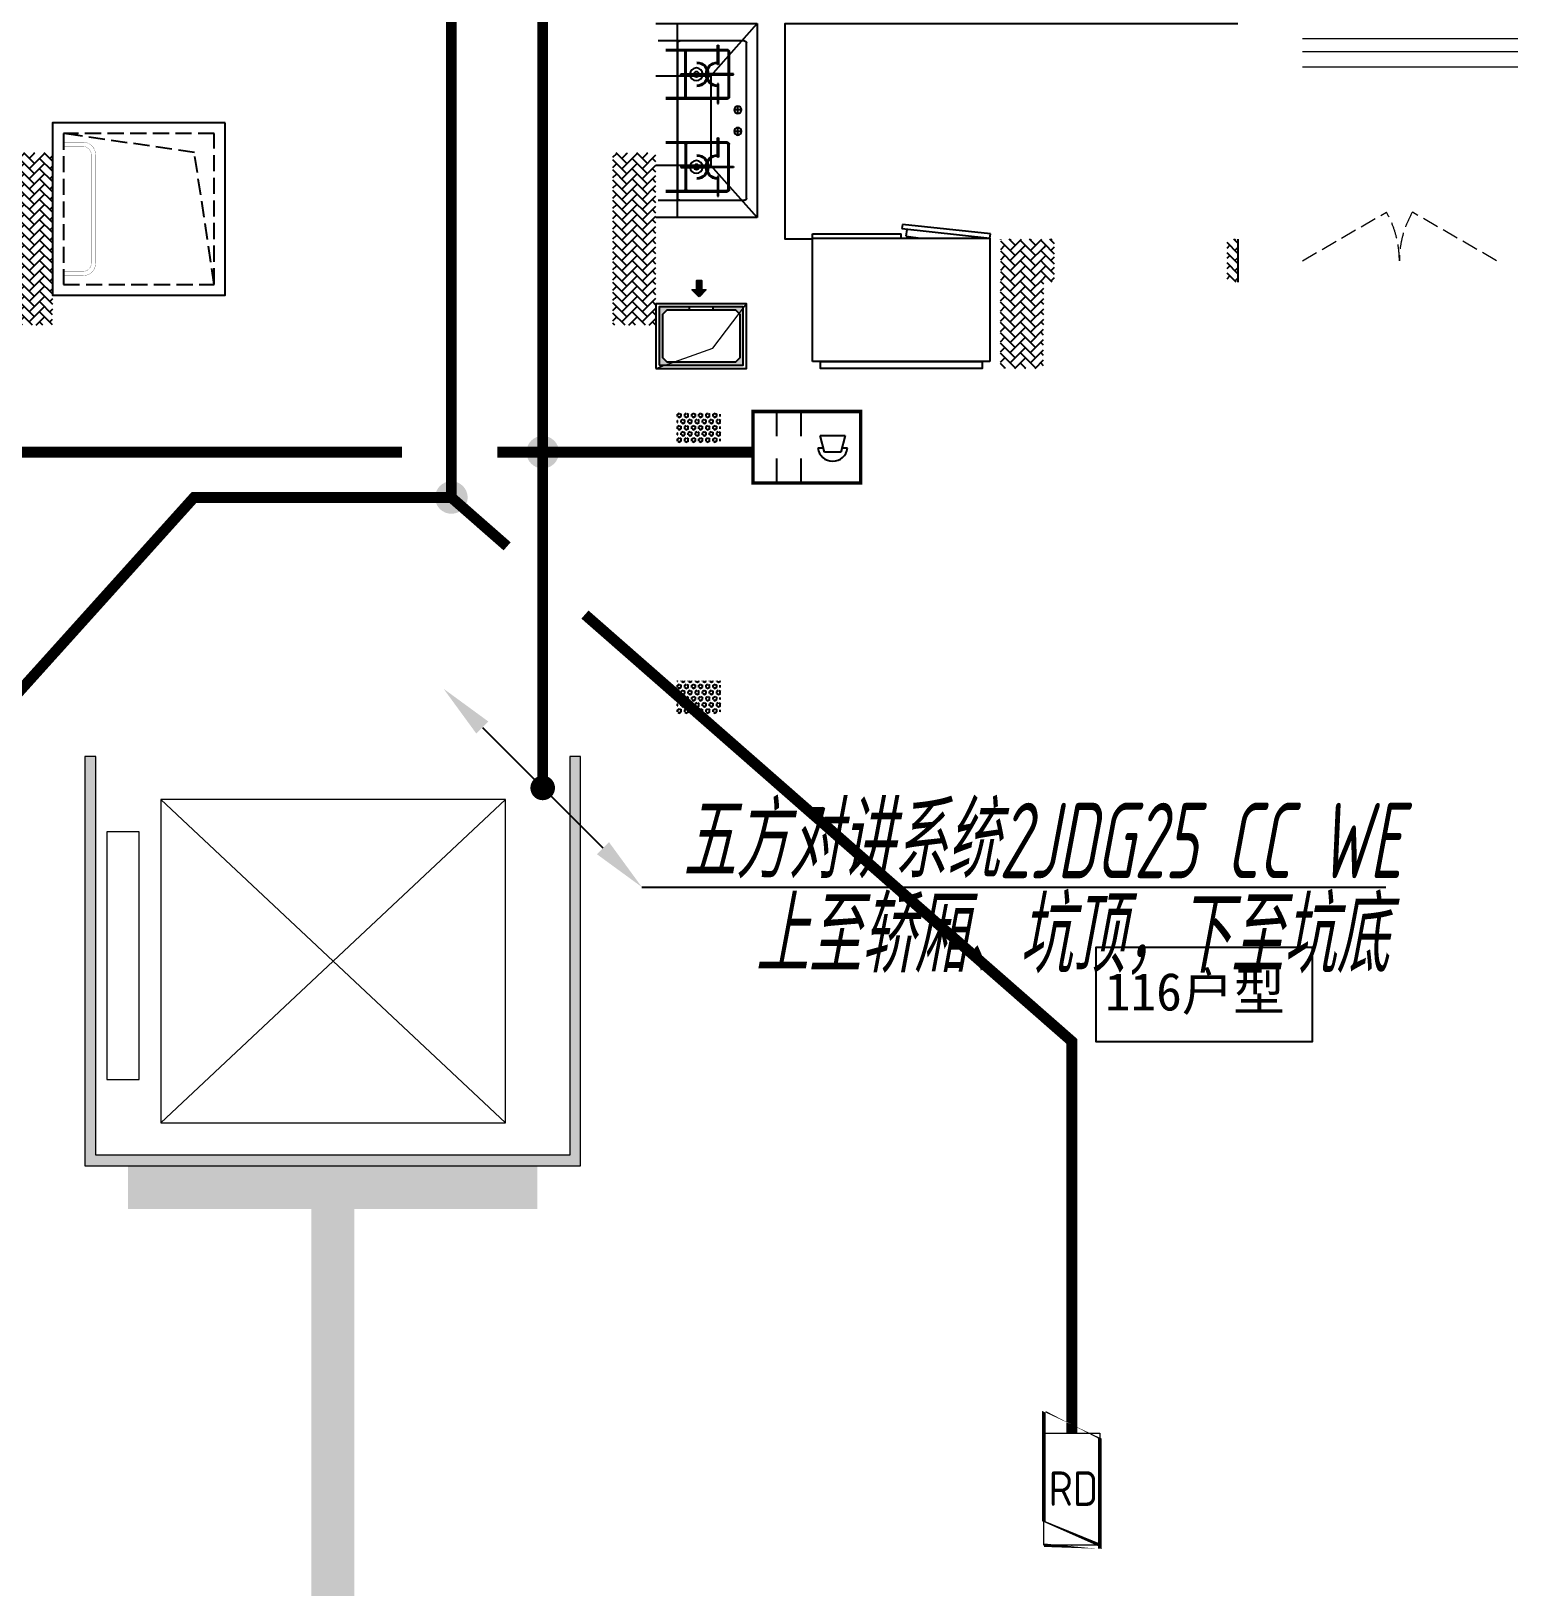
# Model space of a CAD drawing. Extents: x 3774419 to 4775970, y -926964 to 2266.
# Drawn here: x 4489972 to 4496872, y -738608 to -731390 of the extents above; entities that cross this region are included whole.
import ezdxf
from ezdxf.enums import TextEntityAlignment as Align

# ---------------------------------------------------------------- set-up
doc = ezdxf.new("R2010")
doc.units = 0
doc.header["$LTSCALE"] = 1000
doc.header["$MEASUREMENT"] = 0
doc.linetypes.add('__DASH', pattern=[0.35, 0.25, -0.1])
doc.linetypes.add('DASH', pattern=[0.35, 0.25, -0.1])
doc.layers.get('0').update_dxf_attribs({"linetype": 'CONTINUOUS'})
for name, color, linetype in [('!!电气', 1, 'CONTINUOUS'), ('AH-FURNITURE', 1, 'CONTINUOUS'), ('DIM-照明', 7, 'CONTINUOUS'), ('EQUIP-安防', 3, 'CONTINUOUS'), ('LVTRY', 252, 'CONTINUOUS'), ('LWIRE', 4, 'CONTINUOUS'), ('WIRE-安防', 4, 'CONTINUOUS'), ('WIRE-综合布线', 5, 'DASH'), ('保温', 6, 'CONTINUOUS'), ('建筑-排气道', 252, 'CONTINUOUS')]:
    doc.layers.add(name, color=color, linetype=linetype)
for name, color, linetype, lineweight in [('3.5方案汇报，与郭总、侯月琴确定户型_t8$0$STAIR', 2, 'CONTINUOUS', 18), ('EQUIP-消防', 3, 'CONTINUOUS', 20), ('PUB_HATCH', 8, 'CONTINUOUS', 9), ('WINDOW', 146, 'CONTINUOUS', 20), ('填充', 251, 'CONTINUOUS', 5), ('平面-栏杆', 56, 'CONTINUOUS', 15), ('平面-看线', 252, 'CONTINUOUS', 15), ('平面-空调预留孔', 252, 'CONTINUOUS', 15), ('立面-洞口示意', 252, 'CONTINUOUS', 13)]:
    doc.layers.add(name, color=color, linetype=linetype, lineweight=lineweight)
doc.styles.add('_TEL_DIM', font='SIMPLEX', dxfattribs={"width": 0.8, "height": 3.5, "bigfont": 'HZTXT'})
doc.styles.add('DIM_FONT', font='SIMPLEX', dxfattribs={"width": 0.7, "bigfont": 'GBCBIG'})
doc.styles.add('HZTXT', font='gbeitc.shx', dxfattribs={"width": 0.8, "height": 400, "bigfont": 'hztxt.shx'})
doc.styles.get("Standard").update_dxf_attribs({"font": 'gbenor.shx', "bigfont": 'gbcbig.shx'})
doc.styles.add('黑体', font='simhei.ttf')
pattern_1 = [(45, (0, 0), (0, 47.41575231924514), [100.584, -33.528]), (135, (23.70786, 23.70786), (3.05311331771918e-15, 47.41575231924513), [100.584, -33.528])]
pattern_2 = [(90, (0, 0), (-16.49778, 1.010197673501861e-15), [9.525, -19.05]), (210, (0, 0), (8.248889999999996, -14.28749658604684), [9.525, -19.05]), (150, (5.83238038093927e-16, 9.525), (-8.248890000000003, -14.28749658604684), [9.525, -19.05])]

# ---------------------------------------------------------------- blocks, each defined once
blk = doc.blocks.new('rtyg7uyhg')
at = {"layer": 'LVTRY'}
for p, q in [((194234.6213208837, 45488.79502889935), (193620.9849572473, 45488.79513816872)), ((193590.3031336021, 45458.1133254503), (193590.3030643982, 45069.47696181395)), ((193682.3485790417, 45406.97694542356), (193887.8216881326, 45406.97690883528)), ((193896.3984467548, 45429.87059594441), (193857.5823896687, 45326.26016876537)), ((193925.7802168131, 45440.40881343969), (193940.0533153456, 45432.16822680717)), ((194111.8940335871, 45406.97686893496), (194173.2576699507, 45406.97685800815)), ((194265.3030643982, 45069.47684161765), (194265.3031336021, 45458.113205254)), ((193620.9848935069, 45130.84059271414), (193620.9849317512, 45345.61331998683)), ((193875.2965560293, 45316.03289288385), (193945.6178257855, 45401.45376218002)), ((194009.6212953876, 45345.61325078298), (194009.6212571432, 45130.84052351015)), ((194050.5303480524, 45130.84051622554), (194050.5303862967, 45345.61324349836)), ((194234.6212953876, 45345.61321071758), (194234.6212571432, 45130.84048344476)), ((193857.5823896687, 45326.26016876537), (193875.2965560293, 45316.03289288385)), ((193948.2576098526, 45069.47689807355), (193682.3485189436, 45069.47694542356)), ((194173.2576098526, 45069.47685800816), (194111.893973489, 45069.47686893508)), ((193620.9848771165, 45038.79513816872), (194234.621240753, 45038.79502889935))]:
    blk.add_line(p, q, dxfattribs=at)
for centre, radius in [((193866.4394935961, 45437.65873082454), 20.45454545454545), ((193989.1667663234, 45437.6587089707), 20.45454545454545), ((194070.9849481416, 45437.65869440146), 20.45454545454545), ((193815.3030944472, 45238.22692174855), 25.56818181818182), ((194137.4621853563, 45238.2268643822), 25.56818181818182)]:
    blk.add_circle(centre, radius, dxfattribs=at)
for centre, radius, start, end in [((193620.9849517839, 45458.11331998683), 30.68181818181818, 89.99998979807194, 179.9999897972382), ((194234.6213154203, 45458.11321071746), 30.68181818181818, 359.9999897972382, 89.99998979807194), ((193682.3485681149, 45345.61330905991), 61.36363636363636, 89.99998979807194, 179.9999897972382), ((193915.5529409315, 45422.69466753349), 20.45454545454545, 59.99998980057491, 159.4623117970261), ((193929.8260394641, 45414.45408090108), 20.45454545454545, 320.5376677968172, 59.99998980057491), ((193948.2576590239, 45345.6132617099), 61.36363636363636, 359.9999897972382, 89.99998979807194), ((194111.8940226603, 45345.61323257144), 61.36363636363636, 89.99998979807194, 179.9999897972382), ((194173.2576590239, 45345.6132216445), 61.36363636363636, 359.9999897972382, 89.99998979807194), ((193682.3485298705, 45130.84058178721), 61.36363636363636, 179.9999897972382, 269.9999897980719), ((193948.2576207797, 45130.8405344372), 61.36363636363636, 269.9999897980719, 359.9999897972382), ((194111.893984416, 45130.84050529861), 61.36363636363636, 179.9999897972382, 269.9999897980719), ((194173.2576207797, 45130.84049437181), 61.36363636363636, 269.9999897980719, 359.9999897972382), ((193620.9848825799, 45069.47695635049), 30.68181818181818, 179.9999897972382, 269.9999897980719), ((194234.6212462163, 45069.47684708112), 30.68181818181818, 269.9999897980719, 359.9999897972382)]:
    blk.add_arc(centre, radius, start, end, dxfattribs=at)
at = {"layer": 'LVTRY', "style": 'DIM_FONT', "width": 0.8, "flags": 9}
for tag in ['XSIZE', 'YSIZE']:
    blk.add_attdef(tag, (193927.8031388824, 45487.7665121054), '', height=0.5, rotation=89.99998979807198, dxfattribs=at)
blk = doc.blocks.new('A$C60D053AF')
at = {"layer": 'AH-FURNITURE', "color": 8}
for p, q in [((192.50000075961, -70.99998518347275), (327.5735938884318, -70.99998518347275)), ((232.5000007597264, -89.99999966996256), (128.2842720070621, -89.99999966996256)), ((232.5000007597264, -109.9999996698461), (128.2842720075278, -109.9999996699626)), ((192.50000075961, -90.99998518347275), (327.5735938884318, -90.99998518347275)), ((245.0000007597264, -129.4999851834727), (245.0000007597264, -122.4999996698461)), ((265.0000007597264, -129.4999851834727), (265.0000007597264, -122.4999996698461)), ((341.7157295121578, -96.85784955974668), (370.0190303710988, -143.1611504186876)), ((355.8578651358839, -82.71571393602062), (384.1611659948248, -129.0190147949615)), ((255.0000007597264, -280.9999851834727), (255.0000007597264, -250.9999851834727)), ((255.0000007597264, -280.9999851834727), (393.0000007597264, -280.9999851834727)), ((393.0000007597264, -280.9999851834727), (393.0000007597264, -250.9999851834727))]:
    blk.add_line(p, q, dxfattribs=at)
for points in [[(170.00000075961, -67.99998518347275, 1), (170.00000075961, -93.99998518358916), (192.50000075961, -93.99998518347275), (192.50000075961, -67.99998518347275)], [(234.0000007597264, -250.9999851834727), (414.0000007597264, -250.9999851834727, 0.4142135623730951), (424.0000007597264, -240.9999851834727), (424.0000007597264, -110.9999851834727, 0.4142135623730951), (414.0000007597264, -100.9999851834727), (234.0000007597264, -100.9999851834727, 0.4142135623730951), (224.0000007597264, -110.9999851834727), (224.0000007597264, -240.9999851834727, 0.4142135623730951)], [(268.0000007597264, -122.4999996698461), (268.0000007597264, -106.9999996698461, 0.4142135623724265), (248.0000007597264, -86.99999966984615), (232.5000007597264, -86.99999966984615), (232.50000075961, -112.9999996698461), (242.0000007597264, -112.9999996698461), (242.0000007597264, -122.4999996698461)], [(242.0000007597264, -151.9999851834727, 1), (268.0000007597264, -151.9999851834727), (268.0000007597264, -129.4999851834727), (242.0000007597264, -129.4999851834727)], [(383.8076126043452, -161.1923733388539, 1), (402.192388915224, -142.8075970279751), (386.2824863384012, -126.8976944513852), (367.8977100276388, -145.282470762264)]]:
    blk.add_lwpolyline(points, format="xyb", close=True, dxfattribs=at)
for centre, radius in [((100.0000007598428, -99.99999967066105), 30), ((255.0000007597264, -151.9999851834727), 15), ((255.0000007597264, -151.9999851834727), 10), ((393.0000007597264, -151.9999851834727), 15), ((393.0000007597264, -151.9999851834727), 10)]:
    blk.add_circle(centre, radius, dxfattribs=at)
for radius in [40, 20]:
    blk.add_arc((327.5735938884318, -110.9999851834727), radius, 45, 90, dxfattribs=at)
blk = doc.blocks.new('A-Kitchen-7')
at = {"layer": 'LVTRY'}
for p, q in [((-518.6581278588565, 779.725278688129), (-7.244008776673581, 834.3051076843403)), ((-7.244008776673581, 834.3051076843403), (-3.585880917788018, 810.5855355854728)), ((-515, 756.005706589378), (-518.6581278588565, 779.725278688129)), ((-3.585880917788018, 810.5855355854728), (-515, 756.005706589378)), ((515, 756.005706589378), (-515, 756.005706589378)), ((-515, 756.005706589378), (-515, 40)), ((-485.6368437646597, 760.5342107040924), (-484.9384396369278, 756.005706589378)), ((-29.12075551543967, 766.9560861630598), (-112.0975807690556, 756.005706589378)), ((-29.12075551546877, 766.9560861630598), (-35.20590834700852, 806.4126680237241)), ((515, 780), (-5.820766091346741e-11, 780)), ((0, 756.005706589378), (-5.820766091346741e-11, 780)), ((515, 756.005706589378), (515, 780)), ((515, 40), (515, 756.005706589378)), ((-515, 40), (515, 40))]:
    blk.add_line(p, q, dxfattribs=at)
blk.add_lwpolyline([(-468.9430810984049, 40), (-468.9430810984049, 0), (468.9430810984049, 0), (468.9430810984632, 40)], close=True, dxfattribs=at)
blk = doc.blocks.new('FRSDFDGDGDRGDR')
at = {"layer": '平面-空调预留孔', "color": 252}
for p, q in [((699612.3179923807, 775043.9561356568), (699612.3179923807, 775441.1561356868)), ((699618.9179923869, 775447.756135683), (699746.3179923192, 775447.756135683)), ((699746.3179923192, 775447.756135683), (699746.3179923192, 775355.3561357355)), ((699719.9179922946, 775342.156135743), (699719.9179922946, 775142.9561356006)), ((699726.5179923008, 775348.7561357393), (699739.7179923131, 775348.7561357393)), ((699726.5179923008, 775136.3561356043), (699739.7179923131, 775136.3561356043)), ((699746.3179923192, 775129.7561356081), (699746.3179923192, 775037.3561356605)), ((699746.3179923192, 775037.3561356605), (699618.9179923869, 775037.3561356605))]:
    blk.add_line(p, q, dxfattribs=at)
blk.add_lwpolyline([(699766.1179923377, 775166.7161355871), (699792.5179923623, 775153.5161355946), (699792.5179923623, 775057.1561356493), (699766.1179923377, 775043.9561356568), (699766.1179923377, 775017.5561356718), (699618.9179923869, 775017.5561356718, -0.4142135623730951), (699592.5179923623, 775043.9561356568), (699592.5179923623, 775441.1561356868, -0.4142135623730951), (699618.9179923869, 775467.5561356718), (699766.1179923377, 775467.5561356718), (699766.1179923377, 775441.1561356868), (699792.5179923623, 775427.9561356943), (699792.5179923623, 775331.596135749), (699766.1179923377, 775318.3961357565)], format="xyb", close=True, dxfattribs=at)
for centre, radius in [((699739.7179923131, 775331.596135749), 10.55999999400228), ((699739.7179923131, 775243.1561357992), 15.83999999100342), ((699739.7179923131, 775153.5161355946), 10.55999999400228)]:
    blk.add_circle(centre, radius, dxfattribs=at)
for centre, radius, start, end in [((699618.917992382, 775441.1561356819), 6.600000001199078, 89.99999995997936, 179.9999999533093), ((699726.5179922959, 775342.1561357381), 6.600000001199078, 89.99999995997936, 179.9999999533093), ((699739.717992318, 775355.3561357405), 6.600000001206354, 269.9999999599793, 359.9999999533093), ((699726.5179922959, 775142.9561356056), 6.600000001199078, 180.0000000400206, 270.0000000533608), ((699739.717992318, 775129.7561356032), 6.600000001206354, 4.002063966804346e-08, 90.00000005336085), ((699618.917992382, 775043.9561356618), 6.600000001199078, 180.0000000400206, 270.0000000533608)]:
    blk.add_arc(centre, radius, start, end, dxfattribs=at)
blk = doc.blocks.new('*U148')
h = blk.add_hatch(color=5)
h.set_gradient(color1=(0, 0, 255), rotation=180, tint=1)
h.paths.add_polyline_path([(3.524958103184869e-15, -2.819966482547906e-15), (-6.350000000000009, -6.349999999999992), (-6.350000000000001, -2.159000000000014), (-15, -2.158999999999999), (-14.99999999999999, 2.159000000000044), (-6.349999999999993, 2.159000000000029), (-6.349999999999985, 6.350000000000009)])
at = {"color": 0, "linetype": 'Continuous'}
blk.add_lwpolyline([(3.524958103184869e-15, -2.819966482547906e-15), (-6.350000000000009, -6.349999999999992), (-6.350000000000001, -2.159000000000014), (-15, -2.158999999999999), (-14.99999999999999, 2.159000000000044), (-6.349999999999993, 2.159000000000029), (-6.349999999999985, 6.350000000000009)], close=True, dxfattribs=at)
blk = doc.blocks.new('GDGDRGDRGRD')
at = {"layer": 'PUB_HATCH'}
blk.add_hatch(color=252, dxfattribs=at).paths.add_polyline_path([(430319.8194221912, 370173.5999658863), (430319.8194221912, 370443.5999658863), (430179.8194221912, 370443.5999658863), (430179.8194221912, 370428.5999658863), (430284.8194221912, 370428.5999658863), (430304.8194221912, 370408.5999658863), (430304.8194221912, 370208.5999658863), (430284.8194221912, 370188.5999658863), (429964.8194221912, 370188.5999658863), (429944.8194221912, 370208.5999658863), (429944.8194221912, 370408.5999658863), (429964.8194221912, 370428.5999658863), (430069.8194221912, 370428.5999658863), (430069.8194221912, 370443.5999658863), (429929.8194221912, 370443.5999658863), (429929.8194221912, 370173.5999658863)])
at = {"layer": 'LVTRY', "color": 251}
for p, q in [((430080.5498987493, 371515.3769317719), (429864.6097976839, 371758.3326651105)), ((430334.8192843065, 371758.3326651105), (429864.6097976839, 371758.3326651105)), ((429864.6097976839, 371758.3326651105), (429864.6097976839, 370858.3326651105)), ((430234.8192843063, 370858.3326651105), (430234.8192843063, 371758.3326651105)), ((430334.8192843065, 371515.3769317719), (430080.5498987493, 371515.3769317719)), ((430080.5498987493, 371515.3769317719), (430080.5498987493, 371100.2783888946)), ((429864.6097976839, 370858.3326651105), (430080.5498987493, 371100.2783888946)), ((430080.5498987493, 371100.2783888946), (430334.8192843065, 371100.2783888946)), ((429864.6097976839, 370858.3326651105), (430334.8192843065, 370858.3326651105))]:
    blk.add_line(p, q, dxfattribs=at)
at = {"layer": 'LVTRY'}
for p, q in [((429914.8192843065, 370948.3326651105), (429914.8192843065, 371668.3326651105)), ((429924.8192843065, 371678.3326651105), (430324.8192843065, 371678.3326651106)), ((429994.8192843065, 371628.3326651106), (429994.8192843065, 371418.3326651106)), ((429999.8192843065, 371628.3326651106), (429999.8192843065, 371418.3326651106)), ((430289.8192843065, 371638.3326651107), (430004.8192843065, 371638.3326651106)), ((430289.8192843065, 371633.3326651107), (430004.8192843065, 371633.3326651106)), ((430045.069284306, 371658.3326651107), (430045.069284306, 371568.3326651106)), ((430049.569284306, 371658.3326651107), (430045.069284306, 371658.3326651107)), ((430049.569284306, 371568.3326651106), (430049.569284306, 371658.3326651107)), ((430194.8192843063, 371418.3326651106), (430194.8192843063, 371628.3326651107)), ((430199.8192843063, 371418.3326651106), (430199.8192843063, 371628.3326651107)), ((430234.8192843063, 371668.3326651106), (430234.819284306, 370948.3326651105)), ((430045.069284306, 371568.3326651106), (430049.569284306, 371568.3326651106)), ((429974.8192843067, 371525.5826651108), (430102.3192843067, 371525.5826651108)), ((429974.8192843067, 371521.0826651108), (429974.8192843067, 371525.5826651108)), ((430102.3192843067, 371521.0826651108), (429974.8192843067, 371521.0826651108)), ((430045.069284306, 371388.3326651105), (430045.069284306, 371478.3326651106)), ((430045.069284306, 371478.3326651106), (430049.569284306, 371478.3326651106)), ((430049.569284306, 371478.3326651106), (430049.569284306, 371388.3326651105)), ((430219.819284306, 371525.5826651108), (430092.319284306, 371525.5826651108)), ((430092.319284306, 371525.5826651108), (430092.319284306, 371521.0826651108)), ((430092.319284306, 371521.0826651108), (430219.819284306, 371521.0826651108)), ((430102.3192843067, 371525.5826651108), (430102.3192843067, 371521.0826651108)), ((430219.819284306, 371521.0826651108), (430219.819284306, 371525.5826651108)), ((430234.8192843063, 371100.2783888946), (430234.8192843063, 371515.3769317719)), ((430004.8192843065, 371413.3326651106), (430289.8192843065, 371413.3326651106)), ((430004.8192843065, 371408.3326651106), (430289.8192843065, 371408.3326651106)), ((429935.4224806934, 371358.3326651105), (429974.2160879209, 371358.3326651105)), ((429954.8192843065, 371338.9358614974), (429954.8192843065, 371377.7294687249)), ((430049.569284306, 371388.3326651105), (430045.069284306, 371388.3326651105)), ((429935.4224806934, 371258.3326651105), (429974.2160879209, 371258.3326651105)), ((429954.8192843065, 371238.9358614974), (429954.8192843065, 371277.7294687249)), ((429994.8192843065, 370988.3326651105), (429994.8192843065, 371198.3326651105)), ((429999.8192843065, 370988.3326651105), (429999.8192843065, 371198.3326651105)), ((430004.8192843065, 371208.3326651105), (430289.8192843065, 371208.3326651105)), ((430004.8192843065, 371203.3326651105), (430289.8192843065, 371203.3326651105)), ((430045.069284306, 371228.3326651105), (430045.069284306, 371138.3326651105)), ((430049.569284306, 371228.3326651105), (430045.069284306, 371228.3326651105)), ((430049.569284306, 371138.3326651105), (430049.569284306, 371228.3326651105)), ((430194.8192843063, 371198.3326651105), (430194.8192843063, 370988.3326651104)), ((430199.8192843063, 371198.3326651105), (430199.8192843063, 370988.3326651104)), ((430045.069284306, 371138.3326651105), (430049.569284306, 371138.3326651105)), ((430102.3192843067, 371095.5826651102), (429974.8192843067, 371095.5826651102)), ((429974.8192843067, 371095.5826651102), (429974.8192843067, 371091.0826651102)), ((429974.8192843067, 371091.0826651102), (430102.3192843067, 371091.0826651102)), ((430045.069284306, 370958.3326651105), (430045.069284306, 371048.3326651105)), ((430045.069284306, 371048.3326651105), (430049.569284306, 371048.3326651105)), ((430049.569284306, 371048.3326651105), (430049.569284306, 370958.3326651105)), ((430092.319284306, 371091.0826651102), (430092.319284306, 371095.5826651102)), ((430092.319284306, 371095.5826651102), (430219.819284306, 371095.5826651102)), ((430219.819284306, 371091.0826651102), (430092.319284306, 371091.0826651102)), ((430102.3192843067, 371091.0826651102), (430102.3192843067, 371095.5826651102)), ((430219.819284306, 371095.5826651102), (430219.819284306, 371091.0826651102)), ((430289.8192843065, 370983.3326651104), (430004.8192843065, 370983.3326651105)), ((430289.8192843065, 370978.3326651104), (430004.8192843065, 370978.3326651105)), ((430324.8192843063, 370938.3326651105), (429924.8192843065, 370938.3326651105)), ((430049.569284306, 370958.3326651105), (430045.069284306, 370958.3326651105))]:
    blk.add_line(p, q, dxfattribs=at)
at = {"layer": 'LVTRY', "color": 252}
for p, q in [((430069.8194221912, 370428.5999658863), (430069.8194221912, 370443.5999658863)), ((430179.8194221912, 370428.5999658863), (430179.8194221912, 370443.5999658863))]:
    blk.add_line(p, q, dxfattribs=at)
at = {"layer": 'LVTRY'}
blk.add_lwpolyline([(429608.8200653884, 370758.3318186465), (429734.819284306, 370758.3318186465), (429734.8192843065, 371758.3324083135), (427634.8193110233, 371758.3326651104)], dxfattribs=at)
at = {"layer": 'LVTRY', "color": 252}
for points in [[(430334.8194221912, 370158.5999658863), (429914.8194221912, 370158.5999658863), (429914.8194221912, 370458.5999658863), (430334.8194221912, 370458.5999658863)], [(430319.8194221912, 370173.5999658863), (429929.8194221912, 370173.5999658863), (429929.8194221912, 370443.5999658863), (430319.8194221912, 370443.5999658863)], [(429964.8194221912, 370428.5999658863), (430284.8194221912, 370428.5999658863), (430304.8194221912, 370408.5999658863), (430304.8194221912, 370208.5999658863), (430284.8194221912, 370188.5999658863), (429964.8194221912, 370188.5999658863), (429944.8194221912, 370208.5999658863), (429944.8194221912, 370408.5999658863), (429964.8194221912, 370428.5999658863)]]:
    blk.add_lwpolyline(points, close=True, dxfattribs=at)
at = {"layer": 'LVTRY'}
for centre, radius in [((430147.3192843065, 371523.3326651106), 29.7), ((430147.3192843065, 371523.3326651106), 11.7), ((429954.8192843065, 371358.3326651105), 16.99680361435897), ((429954.8192843065, 371258.3326651105), 16.99680361435897), ((430147.3192843065, 371093.3326651105), 29.7), ((430147.3192843065, 371093.3326651105), 11.7)]:
    blk.add_circle(centre, radius, dxfattribs=at)
for centre, radius, start, end in [((429924.8192843065, 371668.3326651105), 10, 90, 180), ((430004.8192843065, 371628.3326651106), 10, 90, 180), ((430004.8192843065, 371628.3326651106), 5, 90, 180), ((430189.8192843063, 371628.3326651107), 10, 0, 90), ((430189.8192843063, 371628.3326651107), 5, 0, 90), ((430224.8192843063, 371668.3326651106), 10, 0, 90), ((430047.3192843063, 371523.3326651106), 56.7, 2.274239184178576, 87.72576081585424), ((430047.3192843063, 371523.3326651106), 52.2, 2.470411041650347, 87.52958895835897), ((430147.3192843065, 371523.3326651106), 56.7, 92.27423918414576, 177.7257608158206), ((430147.3192843065, 371523.3326651106), 52.2, 92.47041104164106, 177.5295889583496), ((430047.3192843063, 371523.3326651106), 56.7, 272.2742391841458, 357.7257608158206), ((430047.3192843063, 371523.3326651106), 52.2, 272.4704110416411, 357.5295889583505), ((430147.3192843065, 371523.3326651106), 56.7, 182.2742391841786, 267.7257608158542), ((430147.3192843065, 371523.3326651106), 52.2, 182.4704110416495, 267.5295889583589), ((430004.8192843065, 371418.3326651106), 10, 180, 270), ((430004.8192843065, 371418.3326651106), 5, 180, 270), ((430189.8192843063, 371418.3326651106), 5, 270, 0), ((430189.8192843063, 371418.3326651106), 10, 270, 0), ((430004.8192843065, 371198.3326651105), 10, 90, 180), ((430004.8192843065, 371198.3326651105), 5, 90, 180), ((430189.8192843063, 371198.3326651105), 10, 0, 90), ((430189.8192843063, 371198.3326651105), 5, 0, 90), ((430047.3192843063, 371093.3326651105), 56.7, 2.274239184178576, 87.72576081585424), ((430047.3192843063, 371093.3326651105), 52.2, 2.470411041650347, 87.52958895835897), ((430147.3192843065, 371093.3326651105), 56.7, 92.27423918414576, 177.7257608158206), ((430147.3192843065, 371093.3326651105), 52.2, 92.47041104164106, 177.5295889583496), ((430047.3192843063, 371093.3326651105), 56.7, 272.2742391841458, 357.7257608158206), ((430047.3192843063, 371093.3326651105), 52.2, 272.4704110416411, 357.5295889583505), ((430147.3192843065, 371093.3326651105), 56.7, 182.2742391841786, 267.7257608158542), ((430147.3192843065, 371093.3326651105), 52.2, 182.4704110416495, 267.5295889583589), ((430004.8192843065, 370988.3326651105), 10, 180, 270), ((430004.8192843065, 370988.3326651105), 5, 180, 270), ((430189.8192843063, 370988.3326651104), 5, 270, 0), ((430189.8192843063, 370988.3326651104), 10, 270, 0), ((429924.8192843065, 370948.3326651105), 10, 180, 270), ((430224.819284306, 370948.3326651105), 10, 270, 0)]:
    blk.add_arc(centre, radius, start, end, dxfattribs=at)
at = {"layer": '立面-洞口示意', "color": 252}
blk.add_lwpolyline([(430334.8194221912, 370158.5999658863), (430071.267485077, 370252.5493491433), (429914.8194221912, 370458.5999658863)], dxfattribs=at)
at = {"xscale": -1, "rotation": 270}
blk.add_blockref('FRSDFDGDGDRGDR', (-345582.7355588751, -327434.1861710575), dxfattribs=at)
at = {"rotation": 270}
blk.add_blockref('A$C60D053AF', (430334.8190180612, 372358.3312170932), dxfattribs=at)
at = {"xscale": -1}
blk.add_blockref('rtyg7uyhg', (622599.6224451121, 326769.5373516738), dxfattribs=at)
at = {"layer": 'LVTRY', "color": 1, "extrusion": (0, 0, -1), "xscale": -0.7999999999883585, "yscale": 0.7999999999883585, "zscale": -0.7999999999883585}
blk.add_blockref('A-Kitchen-7', (-429196.8200653944, 370158.6015610829), dxfattribs=at)
at = {"layer": '建筑-排气道', "xscale": -5, "yscale": 5, "zscale": 5, "rotation": 90}
blk.add_blockref('*U148', (430134.7224746661, 370490.9122366606), dxfattribs=at)
blk = doc.blocks.new('GDFGDGRD')
at = {"layer": '保温', "linetype": 'ByBlock', "ltscale": 10}
h = blk.add_hatch(dxfattribs=at)
h.set_pattern_fill('AR-HBONE', color=251, scale=55)
h.set_pattern_definition(pattern_1)
h.paths.add_polyline_path([(431616.5779368667, 372623.9109038315), (431816.5779205575, 372623.9109038315), (431816.6776084994, 373423.7241241197), (431616.6776248086, 373423.7243207647)])
h = blk.add_hatch(dxfattribs=at)
h.set_pattern_fill('AR-HBONE', color=251, scale=55)
h.set_pattern_definition(pattern_1)
h.paths.add_polyline_path([(434616.5794823848, 372623.9109038315), (434416.579498694, 372623.9109038315), (434416.4798107521, 373423.7241241197), (434616.4797944429, 373423.7243207647)])
h = blk.add_hatch(dxfattribs=at)
h.set_pattern_fill('AR-HBONE', color=251, scale=55)
h.set_pattern_definition(pattern_1)
h.paths.add_polyline_path([(428966.578379888, 372823.7247212567), (428966.5790232959, 373023.7247251226), (428916.5790233049, 373023.7249310016), (428916.5783798971, 372823.7249271357)])
h = blk.add_hatch(dxfattribs=at)
h.set_pattern_fill('AR-HBONE', color=251, scale=55)
h.set_pattern_definition(pattern_1)
h.paths.add_polyline_path([(429816.578757056, 372823.7247212792), (429816.5794004638, 373023.7247251451), (429766.5794004729, 373023.7249310241), (429766.578757065, 372823.7249271582)])
h = blk.add_hatch(dxfattribs=at)
h.set_pattern_fill('AR-HBONE', color=251, scale=55)
h.set_pattern_definition(pattern_1)
h.paths.add_polyline_path([(430017.8124563344, 372423.588710197), (430016.5797776413, 373023.7247210948), (429816.5797776084, 373023.7249269856), (429817.8124563015, 372423.5889160878)])
at = {"layer": '保温', "linetype": 'Continuous', "ltscale": 10}
h = blk.add_hatch(dxfattribs=at)
h.set_pattern_fill('HEX', color=251, scale=10, angle=90, style=0)
h.set_pattern_definition(pattern_2)
h.paths.add_polyline_path([(431316.5779580405, 372073.7248388497), (431516.5779417312, 372073.7248388497), (431516.6768560584, 372223.7247332454), (431316.6768723676, 372223.7249298903)])
h = blk.add_hatch(dxfattribs=at)
h.set_pattern_fill('HEX', color=251, scale=10, angle=90, style=0)
h.set_pattern_definition(pattern_2)
h.paths.add_polyline_path([(431316.5779582471, 370823.724846115), (431516.5779419378, 370823.724846115), (431516.676856265, 370973.7247405107), (431316.6768725742, 370973.7249371556)])
h = blk.add_hatch(dxfattribs=at)
h.set_pattern_fill('HEX', color=251, scale=10, angle=90, style=0)
h.set_pattern_definition([(90, (-70765.89117912838, -151624.7360933621), (-16.49778, 1.010197673501861e-15), [9.525, -19.05]), (210, (-70765.89117912838, -151624.7360933621), (8.248889999999996, -14.28749658604684), [9.525, -19.05]), (150, (-70765.89117912838, -151615.2110933621), (-8.248890000000003, -14.28749658604684), [9.525, -19.05])])
h.paths.add_polyline_path([(434066.5790224251, 368523.7248330163), (434066.5789810187, 368723.7248300065), (432166.5783829462, 368723.7248300508), (432166.5784243525, 368523.7248330605)])
h = blk.add_hatch(dxfattribs=at)
h.set_pattern_fill('HEX', color=251, scale=10, angle=90, style=0)
h.set_pattern_definition([(90, (-70765.89117912838, -152124.7360933621), (-16.49778, 1.010197673501861e-15), [9.525, -19.05]), (210, (-70765.89117912838, -152124.7360933621), (8.248889999999996, -14.28749658604684), [9.525, -19.05]), (150, (-70765.89117912838, -152115.2110933621), (-8.248890000000003, -14.28749658604684), [9.525, -19.05])])
h.paths.add_polyline_path([(433016.677671614, 363923.7248245182), (433216.6776553047, 363923.7248245182), (433216.6776158109, 368523.7247332072), (433016.6776321201, 368523.7249298521)])
at = {"layer": '保温', "color": 251, "linetype": 'ByBlock', "ltscale": 10}
blk.add_line((428916.5787015874, 373023.7248241272), (428916.578701565, 372823.724824273), dxfattribs=at)
blk = doc.blocks.new('A$C24590F8F')
at = {"layer": '填充'}
h = blk.add_hatch(dxfattribs=at)
h.set_pattern_fill('隔热材料02', color=252, scale=100, style=0)
h.set_pattern_definition([(0, (-1161708.397326762, -603838.6308048879), (0, 50), []), (0, (-1161708.397326762, -603821.964304888), (0, 50), []), (270, (-1161664.655826762, -603813.333054888), (50, -9.184850993605149e-15), [5.01775, -44.98225]), (270, (-1161702.114576762, -603813.333054888), (50, -9.184850993605149e-15), [5.01775, -44.98225]), (90, (-1161676.602826762, -603847.262054888), (-50, 3.061616997868383e-15), [5.01775, -44.98225]), (90, (-1161690.167826762, -603847.262054888), (-50, 3.061616997868383e-15), [5.01775, -44.98225]), (180, (-1161658.373076762, -603855.297554888), (-6.123233995736766e-15, -50), [50.02425, 0.02425]), (135, (-1161672.330326762, -603852.7888048879), (2.775557561562891e-15, 49.99987405109137), [4.268000000000001, -66.44274999999999]), (116.56505, (-1161625.348326762, -603849.770804888), (0.0001128305918363104, 49.99993342107836), [2.804999999999994, -108.9984999999998]), (116.56505, (-1161675.348326762, -603849.770804888), (0.0001128305918363104, 49.99993342107836), [2.804999999999994, -108.9984999999998]), (153.43495, (-1161617.312826762, -603855.297554888), (-0.0001128305918057793, 49.99993342107837), [5.609999999999999, -106.1935]), (153.43495, (-1161667.312826762, -603855.297554888), (-0.0001128305918057793, 49.99993342107837), [5.609999999999999, -106.1935]), (63.43495000000001, (-1161626.602826762, -603842.2443048878), (-0.0001128305918307593, 49.99993342107837), [26.714, -85.0895]), (63.43495000000001, (-1161676.602826762, -603842.2443048878), (-0.0001128305918307593, 49.99993342107837), [26.714, -85.0895]), (116.56505, (-1161614.655826762, -603813.333054888), (0.0001128305918363104, 49.99993342107836), [2.804999999999994, -108.9984999999998]), (116.56505, (-1161664.655826762, -603813.333054888), (0.0001128305918363104, 49.99993342107836), [2.804999999999994, -108.9984999999998]), (135, (-1161665.910326762, -603810.8243048879), (2.775557561562891e-15, 49.99987405109137), [4.268000000000001, -66.44274999999999]), (153.43495, (-1161618.928326762, -603807.806304888), (-0.0001128305918057793, 49.99993342107837), [5.609999999999999, -106.1935]), (153.43495, (-1161668.928326762, -603807.806304888), (-0.0001128305918057793, 49.99993342107837), [5.609999999999999, -106.1935]), (45, (-1161700.860076762, -603810.8243048879), (0, 49.99987405109137), [4.268000000000001, -66.44274999999999]), (63.43495000000001, (-1161652.114576762, -603813.333054888), (-0.0001128305918307593, 49.99993342107837), [2.805, -108.9985]), (63.43495000000001, (-1161702.114576762, -603813.333054888), (-0.0001128305918307593, 49.99993342107837), [2.805, -108.9985]), (26.56505, (-1161647.842326762, -603807.806304888), (0.0001128305918307593, 49.99993342107837), [5.609999999999999, -106.1935]), (26.56505, (-1161697.842326762, -603807.806304888), (0.0001128305918307593, 49.99993342107837), [5.609999999999999, -106.1935]), (116.56505, (-1161640.167826762, -603842.2443048878), (0.0001128305918363104, 49.99993342107836), [26.71399999999995, -85.08949999999982]), (116.56505, (-1161690.167826762, -603842.2443048878), (0.0001128305918363104, 49.99993342107836), [26.71399999999995, -85.08949999999982]), (45, (-1161694.440076762, -603852.7888048879), (0, 49.99987405109137), [4.268000000000001, -66.44274999999999]), (63.43495000000001, (-1161641.422076762, -603849.770804888), (-0.0001128305918307593, 49.99993342107837), [2.805, -108.9985]), (63.43495000000001, (-1161691.422076762, -603849.770804888), (-0.0001128305918307593, 49.99993342107837), [2.805, -108.9985]), (26.56505, (-1161649.457826762, -603855.297554888), (0.0001128305918307593, 49.99993342107837), [5.609999999999999, -106.1935]), (26.56505, (-1161699.457826762, -603855.297554888), (0.0001128305918307593, 49.99993342107837), [5.609999999999999, -106.1935])])
h.paths.add_polyline_path([(36399.99999697506, 6799.999998826068), (36349.99999697506, 6799.999998824438), (36349.99999704305, 4899.999998804298), (38649.99999705236, 4899.999998822226), (38649.99999707937, 6799.999998825602), (38599.99999707937, 6799.999998824787), (38599.9999970533, 4949.999998819316), (36399.99999704119, 4949.999998804764)])
at = {"color": 252}
for points in [[(36999.99537632428, 9739.96571751847), (36199.99537632428, 9739.96571751847), (36199.99537632428, 8939.96571751847), (36999.99537632428, 8939.96571751847)], [(42047.06420491729, 5913.109172671451), (41041.06420491729, 5913.109172671451), (41041.06420491729, 5477.109172671451), (42047.06420491729, 5477.109172671451)]]:
    blk.add_lwpolyline(points, close=True, dxfattribs=at)
at = {"color": 252, "linetype": '__DASH', "ltscale": 0.3}
blk.add_lwpolyline([(36949.99537632428, 9689.96571751847), (36249.99537632428, 9689.96571751847), (36249.99537632428, 8989.96571751847), (36949.99537632428, 8989.96571751847)], close=True, dxfattribs=at)
blk.add_lwpolyline([(36949.99537632428, 8989.96571751847), (36857.47477175202, 9602.147477574646), (36249.99537632428, 9689.96571751847)], dxfattribs=at)
at = {"color": 252, "linetype": '__DASH', "ltscale": 0.2, "const_width": 1}
for points in [[(36249.99537632428, 9649.965717518935), (36339.99537632428, 9649.965717518702, -0.4142135623728109), (36399.99537632428, 9589.96571751847), (36399.99537632242, 9089.96571751847, -0.4142135623728109), (36339.99537632242, 9029.965717518702), (36249.99537632242, 9029.965717518935)], [(36249.99537632428, 9629.965717518935), (36339.99537632428, 9629.965717518702, -0.4142135623735212), (36379.99537632428, 9589.96571751847), (36379.99537632242, 9089.96571751847, -0.4142135623735213), (36339.99537632242, 9049.965717518702), (36249.99537632242, 9049.965717518935)]]:
    blk.add_lwpolyline(points, format="xyb", dxfattribs=at)
at = {"layer": '3.5方案汇报，与郭总、侯月琴确定户型_t8$0$STAIR', "color": 252}
for p, q in [((38301.90642966796, 6599.996037418256), (36701.89901090879, 5100.003950801678)), ((36701.90642968751, 6600.003950781887), (38301.89901089016, 5099.996037438046))]:
    blk.add_line(p, q, dxfattribs=at)
for points in [[(38301.89901089016, 5099.996037438046), (38301.90642966796, 6599.996037418256), (36701.90642968751, 6600.003950781887), (36701.89901090879, 5100.003950801678)], [(36601.90000008978, 5300.004445499973), (36601.90568782017, 6450.004445486353), (36451.90568781924, 6450.005187364179), (36451.90000008885, 5300.005187377799)]]:
    blk.add_lwpolyline(points, close=True, dxfattribs=at)
at = {"layer": 'WINDOW', "color": 252, "linetype": 'DASH', "ltscale": 0.3}
for points in [[(42000.00001415424, 9099.999382139998), (42389.75320346281, 9324.92704045598, -0.131605288826864), (42450.00001420453, 9099.999382168637)], [(42900.00001425389, 9099.999382139998), (42510.24682494532, 9324.92704045598, 0.131605288826864), (42450.00001420453, 9099.999382168637)]]:
    blk.add_lwpolyline(points, format="xyb", dxfattribs=at)
at = {"layer": '填充', "color": 252}
blk.add_lwpolyline([(36399.99999697506, 6799.999998826068), (36349.99999697506, 6799.999998824438), (36349.99999704305, 4899.999998804298), (38649.99999705236, 4899.999998822226), (38649.99999707937, 6799.999998825602), (38599.99999707937, 6799.999998824787), (38599.9999970533, 4949.999998819316), (36399.99999704119, 4949.999998804764)], close=True, dxfattribs=at)
at = {"layer": '平面-栏杆', "color": 252}
for points in [[(41999.99950162042, 10130.14072239527), (42999.99741310626, 10130.29709000152)], [(41999.99950162042, 10070.14072239527), (42999.99741310626, 10070.29709000152)]]:
    blk.add_lwpolyline(points, dxfattribs=at)
at = {"layer": '平面-看线', "color": 252}
blk.add_lwpolyline([(42000.00000997633, 9999.999991384917), (43000.00000977982, 9999.999991336721)], dxfattribs=at)
at = {"color": 252, "xscale": -1}
for name, p in [('GDGDRGDRGRD', (469334.8193254536, -361558.3318272423)), ('GDFGDGRD', (470616.5787021667, -363823.7248325947))]:
    blk.add_blockref(name, p, dxfattribs=at)
at = {"color": 252, "style": '黑体'}
blk.add_text('116户型', height=175, dxfattribs=at).set_placement((41083.30444601737, 5620.922057108139))
blk = doc.blocks.new('$equip$00002771')
for p, q in [((-0.6500000000087311, 0.6500000000014552), (-0.6500000000087311, 0)), ((0.6500000000087311, 0.6500000000014552), (-0.6500000000087311, 0.6500000000014552)), ((0.6500000000087311, 0), (0.6500000000087311, 0.6500000000014552)), ((-0.6500000000087311, 0), (0.6500000000087311, 0))]:
    blk.add_line(p, q)
at = {"const_width": 0.04}
blk.add_lwpolyline([(-0.6500000000087311, 0.6500000000014552), (-0.6500000000087311, 0), (0.6500000000087311, 0), (0.6500000000087311, 0.6500000000014552), (-0.6500000000087311, 0.6500000000014552), (-0.6500000000087311, 0)], dxfattribs=at)
for p in [(0, 0.6500000000014552), (-0.6500000000087311, 0.3250000000007276), (0.6500000000087311, 0.3250000000007276), (0, 0)]:
    blk.add_point(p)
at = {"color": 7}
blk.add_attdef('$TEXT$', text='', height=0.4, dxfattribs=at).set_placement((0.006237997862626798, 0.3429758970196417), align=Align.MIDDLE_CENTER)
at = {"color": 7, "flags": 1}
for tag, height, p in [('B', 0.4, (0.9046029297314817, 0.2456043182446592)), ('A', 2e-05, (0, 0))]:
    blk.add_attdef(tag, text='', height=height, dxfattribs=at).set_placement(p, align=Align.MIDDLE_CENTER)
blk = doc.blocks.new('$equip$00002628')
at = {"linetype": 'Continuous'}
for p, q in [((-0.624999999998181, 0.4150000000045111), (0.625000000001819, 0.4150000000045111)), ((-0.624999999998181, -0.4150000000045111), (-0.624999999998181, 0.4150000000045111)), ((0.07074779736467462, 0.1292446097322681), (0.07074779736467462, 0.4150000000045111)), ((0.3500291924156045, 0.1292446097322681), (0.3500291924156045, 0.4150000000045111)), ((0.625000000001819, 0.4150000000045111), (0.625000000001819, -0.4150000000045111)), ((-0.4717313354612998, 0.009603462141967611), (-0.4090194958534994, 0.009603462141967611)), ((-0.4457289298279647, -0.1375965378647379), (-0.3945289298262651, 0.05760346212991863)), ((-0.3945289298262651, 0.05760346212991863), (-0.3945289298262651, 0.05760346212991863)), ((-0.3945289298262651, 0.05760346212991863), (-0.2057289298081741, 0.05760346212991863)), ((-0.2057289298081741, 0.05760346212991863), (-0.1545289298064745, -0.1375965378647379)), ((-0.1912383637663879, 0.009603462141967611), (-0.1285265242022433, 0.009603462141967611)), ((-0.1545289298064745, -0.1375965378647379), (-0.4457289298279647, -0.1375965378647379)), ((0.07074779736467462, -0.4150000000045111), (0.07074779736467462, -0.1292446097468201)), ((0.3500291924156045, -0.4150000000045111), (0.3500291924156045, -0.1292446097468201)), ((0.625000000001819, -0.4150000000045111), (-0.624999999998181, -0.4150000000045111))]:
    blk.add_line(p, q, dxfattribs=at)
at = {"const_width": 0.04}
blk.add_lwpolyline([(-0.624999999998181, 0.4150000000045111), (0.625000000001819, 0.4150000000045111), (0.625000000001819, -0.4150000000045111), (-0.624999999998181, -0.4150000000045111), (-0.624999999998181, 0.4150000000045111), (0.625000000001819, 0.4150000000045111)], dxfattribs=at)
at = {"linetype": 'Continuous'}
blk.add_arc((-0.3001289298244956, -0.01143547351603047), 0.1728873113639825, 6.989740462788838, 173.0102595372112, dxfattribs=at)
for p in [(1.818989403545856e-12, 0.4150000000045111), (-0.624999999998181, 0), (0.625000000001819, -3.637978807091713e-12), (1.818989403545856e-12, -0.4150000000045111)]:
    blk.add_point(p)
at = {"color": 7, "style": '_TEL_DIM', "flags": 1}
blk.add_attdef('A', text='', height=2.5e-05, dxfattribs=at).set_placement((1.818989403545856e-12, 0), align=Align.MIDDLE_CENTER)
blk = doc.blocks.new('$TelecSys$00000080')
for p, q in [((-0.7000000000007276, -0.7000000000007276), (0, 0)), ((0.1041666666678793, 0.1041666666660603), (0.1041666666678793, 0.1041666666660603)), ((-0.1041666666678793, -0.1041666666660603), (-0.1041666666678793, -0.1041666666660603))]:
    blk.add_line(p, q)
at = {"const_width": 0.1425}
blk.add_lwpolyline([(0.07125000000087311, 0, 1), (-0.07125000000087311, 0, 1)], format="xyb", close=True, dxfattribs=at)
blk.add_solid([(-0.6300000000010186, -0.7700000000004366), (-0.7700000000004366, -0.6299999999991996), (-1.150000000001455, -1.149999999999636)])
at = {"width": 0.8, "flags": 9}
blk.add_attdef('A', (0, 0), '', height=2e-05, rotation=180, dxfattribs=at)
blk = doc.blocks.new('$TelecSys$00000079')
for p, q in [((0.7000000000007276, 0.7000000000007276), (0, 0)), ((0.1041666666678793, 0.1041666666660603), (0.1041666666678793, 0.1041666666660603)), ((-0.1041666666678793, -0.1041666666660603), (-0.1041666666678793, -0.1041666666660603))]:
    blk.add_line(p, q)
at = {"const_width": 0.1425}
blk.add_lwpolyline([(-0.07125000000087311, 0, 1), (0.07125000000087311, 0, 1)], format="xyb", close=True, dxfattribs=at)
blk.add_solid([(0.6300000000010186, 0.7700000000004366), (0.7700000000004366, 0.6299999999991996), (1.150000000001455, 1.149999999999636)])
at = {"width": 0.8, "flags": 9}
blk.add_attdef('A', (0, 0), '', height=2e-05, dxfattribs=at)

msp = doc.modelspace()

# ---------------------------------------------------------------- hatches: boundary and pattern name
at = {"layer": '!!电气'}
h = msp.add_hatch(color=0, dxfattribs=at)
edge = h.paths.add_edge_path()
edge.add_arc((4492346.282306399, -733343.4409120283), 75.49166469927877, 269.9655218343945, 629.9655218343945, ccw=False)
h = msp.add_hatch(color=0, dxfattribs=at)
edge = h.paths.add_edge_path()
edge.add_arc((4491922.548472947, -733553.7886600245), 75.49166469927877, 269.9655218343945, 629.9655218343945, ccw=False)

# ---------------------------------------------------------------- linework, layer by layer
msp.add_line((4492806.282306401, -735361.2933982601), (4496259.928601647, -735361.2933982601), dxfattribs=at)
at = {"layer": 'WIRE-安防', "color": 6, "const_width": 50}
for points in [[(4492346.28230642, -730487.0343865466), (4492346.282306399, -733343.4409120283)], [(4491693.226922533, -733343.4409120025), (4489422.038461812, -733343.4409120025)], [(4493322.040565513, -733343.4409120935), (4492136.250825314, -733343.4409120199)], [(4492346.282306399, -733343.440912033), (4492346.282306399, -734901.2933982601)]]:
    msp.add_lwpolyline(points, dxfattribs=at)
at = {"layer": 'WIRE-综合布线', "color": 4, "const_width": 50}
for points in [[(4491922.548472947, -730380.6022716181), (4491922.548472947, -733553.7886600245)], [(4487942.039214252, -737894.9205944114), (4487942.039214252, -736647.5520170047), (4490727.744085351, -733553.7886600245), (4491922.548472947, -733553.7886600245)], [(4491922.548472947, -733553.7886600245), (4492181.094067425, -733780.36900823)], [(4492542.425247161, -734097.0270610857), (4494802.039813073, -736077.2745148716), (4494802.039813073, -737894.9205944114)]]:
    msp.add_lwpolyline(points, dxfattribs=at)

# ---------------------------------------------------------------- block references
at = {"layer": '!!电气'}
msp.add_blockref('A$C24590F8F', (4453872.039813265, -741554.9205933008), dxfattribs=at)
at = {"layer": 'EQUIP-安防', "color": 6, "xscale": 400, "yscale": 400, "zscale": 400, "rotation": 180}
msp.add_blockref('$equip$00002628', (4493572.040565513, -733320.920594664), dxfattribs=at)
at = {"layer": 'EQUIP-消防', "color": 6}
ref = msp.add_blockref('$equip$00002771', (4494672.039813071, -738154.9205944145), dxfattribs=dict(at, xscale=-400, yscale=400, zscale=400, rotation=269.9999999997599))
ref.add_attrib('$TEXT$', 'RD', dxfattribs={"layer": '0', "color": 7, "height": 160}).set_placement((4494809.23017188, -738152.4253952699), align=Align.MIDDLE_CENTER)
at = {"layer": 'LWIRE', "xscale": -400, "yscale": 400, "zscale": 400}
for name in ['$TelecSys$00000079', '$TelecSys$00000080']:
    msp.add_blockref(name, (4492346.282306399, -734901.2933982601), dxfattribs=at)

# ---------------------------------------------------------------- texts
at = {"layer": 'DIM-照明', "color": 7, "style": 'HZTXT', "width": 0.7}
for s, p in [('五方对讲系统2JDG25 CC WE', (4492993.80872144, -735320.3142203381)), ('上至轿厢、坑顶，下至坑底', (4493330.924863173, -735758.9007872315))]:
    msp.add_text(s, height=350, dxfattribs=at).set_placement(p)

doc.saveas('drawing.dxf')
